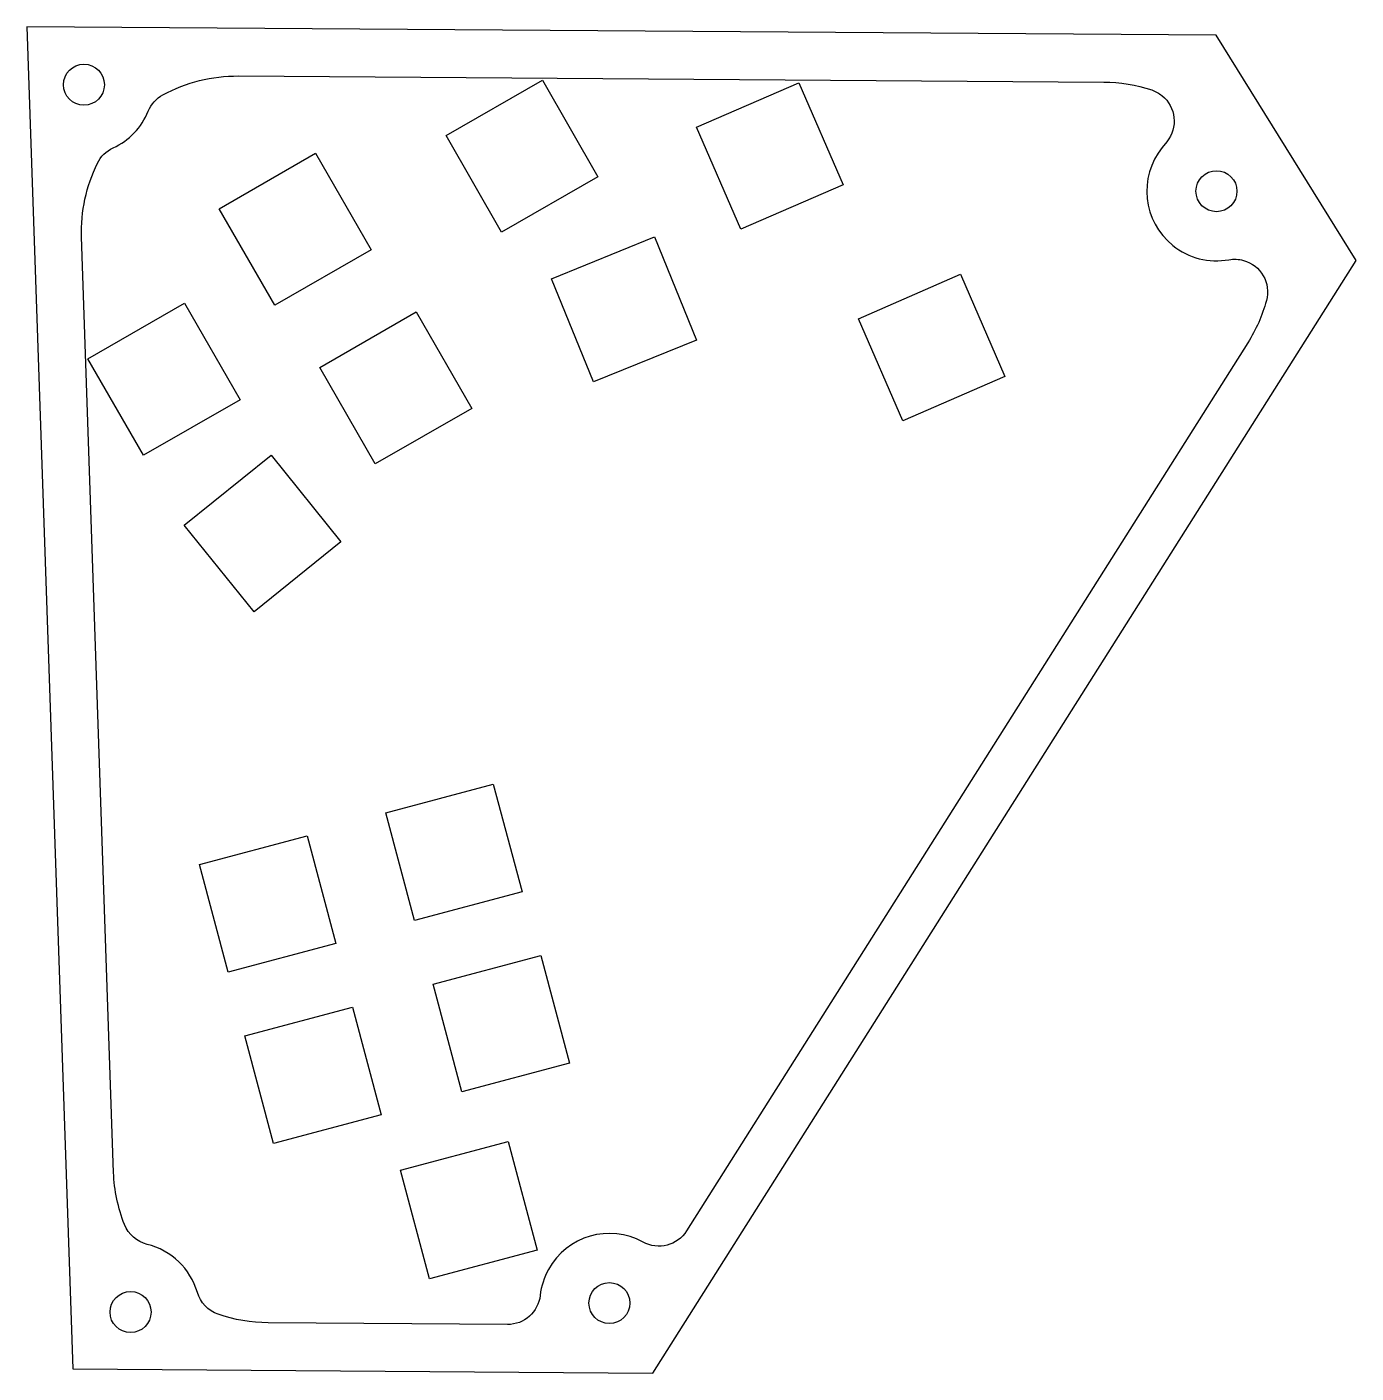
# Model space of a CAD drawing. Header units: inches. Extents: x 0.55 to 6.92, y 0.78 to 7.23.
import ezdxf

# ---------------------------------------------------------------- set-up
doc = ezdxf.new("R2010")
doc.units = ezdxf.units.IN
doc.header["$MEASUREMENT"] = 0
doc.layers.add('Layer 1', color=7, linetype='Continuous', lineweight=0)

# ---------------------------------------------------------------- blocks, each defined once
blk = doc.blocks.new('Block_0')
at = {"layer": 'Layer 1', "color": 18, "lineweight": 25, "true_color": 0x000000}
blk.add_lwpolyline([(2.8106, -0.0239), (3.0303, -6.4546), (5.8106, -6.4743), (9.18, -1.143), (8.5092, -0.0642)], close=True, dxfattribs=at)
for centre in [(3.0836, -0.3008), (8.5111, -0.811), (5.6021, -6.1389), (3.3072, -6.1817)]:
    blk.add_circle(centre, 0.0982, dxfattribs=at)
blk.add_open_spline([(3.6275, -6.0878), (3.6418, -6.1366), (3.6787, -6.1754), (3.7267, -6.1921), (3.8038, -6.2189), (3.8849, -6.2329), (3.9666, -6.2335), (3.9666, -6.2335), (5.1131, -6.2415), (5.1131, -6.2415), (5.1935, -6.2421), (5.2614, -6.1818), (5.2703, -6.1019), (5.2752, -6.0583), (5.2886, -6.0161), (5.3097, -5.9777), (5.3987, -5.8162), (5.6018, -5.7575), (5.7632, -5.8465), (5.836, -5.8866), (5.9274, -5.8631), (5.9718, -5.7928), (5.9718, -5.7928), (8.6613, -1.5374), (8.6613, -1.5374), (8.7008, -1.4749), (8.7308, -1.4068), (8.7503, -1.3354), (8.7732, -1.2517), (8.7239, -1.1653), (8.6402, -1.1424), (8.6176, -1.1363), (8.5938, -1.1352), (8.5707, -1.1394), (8.4753, -1.1567), (8.377, -1.1317), (8.3015, -1.0708), (8.158, -0.955), (8.1355, -0.7448), (8.2513, -0.6013), (8.2513, -0.6013), (8.2735, -0.5739), (8.2735, -0.5739), (8.3279, -0.5063), (8.3174, -0.4074), (8.2498, -0.353), (8.2352, -0.3412), (8.2186, -0.3321), (8.2007, -0.3261), (8.1265, -0.3015), (8.049, -0.2887), (7.9708, -0.2881), (7.9708, -0.2881), (3.8239, -0.2589), (3.8239, -0.2589), (3.6978, -0.258), (3.5736, -0.2891), (3.4627, -0.3492), (3.431, -0.3665), (3.4061, -0.3942), (3.3924, -0.4276), (3.3603, -0.5056), (3.3, -0.5685), (3.2235, -0.6039), (3.1907, -0.619), (3.1641, -0.645), (3.1482, -0.6775), (3.0946, -0.7873), (3.0687, -0.9085), (3.0729, -1.0305), (3.0729, -1.0305), (3.2261, -5.5128), (3.2261, -5.5128), (3.229, -5.5986), (3.2467, -5.6832), (3.2784, -5.763), (3.2972, -5.8102), (3.3376, -5.8454), (3.3869, -5.8575), (3.5024, -5.8859), (3.5941, -5.9737), (3.6275, -6.0878)], degree=3, knots=[0, 0, 0, 0, 1, 1, 1, 2, 2, 2, 3, 3, 3, 4, 4, 4, 5, 5, 5, 6, 6, 6, 7, 7, 7, 8, 8, 8, 9, 9, 9, 10, 10, 10, 11, 11, 11, 12, 12, 12, 13, 13, 13, 14, 14, 14, 15, 15, 15, 16, 16, 16, 17, 17, 17, 18, 18, 18, 19, 19, 19, 20, 20, 20, 21, 21, 21, 22, 22, 22, 23, 23, 23, 24, 24, 24, 25, 25, 25, 26, 26, 26, 27, 27, 27, 27], dxfattribs=at)
blk.add_open_spline([(3.6275, -6.0878), (3.6418, -6.1366), (3.6787, -6.1754), (3.7267, -6.1921), (3.8038, -6.2189), (3.8849, -6.2329), (3.9666, -6.2335), (3.9666, -6.2335), (5.1131, -6.2415), (5.1131, -6.2415), (5.1935, -6.2421), (5.2614, -6.1818), (5.2703, -6.1019), (5.2752, -6.0583), (5.2886, -6.0161), (5.3097, -5.9777), (5.3987, -5.8162), (5.6018, -5.7575), (5.7632, -5.8465), (5.836, -5.8866), (5.9274, -5.8631), (5.9718, -5.7928), (5.9718, -5.7928), (8.6613, -1.5374), (8.6613, -1.5374), (8.7008, -1.4749), (8.7308, -1.4068), (8.7503, -1.3354), (8.7732, -1.2517), (8.7239, -1.1653), (8.6402, -1.1424), (8.6176, -1.1363), (8.5938, -1.1352), (8.5707, -1.1394), (8.4753, -1.1567), (8.377, -1.1317), (8.3015, -1.0708), (8.158, -0.955), (8.1355, -0.7448), (8.2513, -0.6013), (8.2513, -0.6013), (8.2735, -0.5739), (8.2735, -0.5739), (8.3279, -0.5063), (8.3174, -0.4074), (8.2498, -0.353), (8.2352, -0.3412), (8.2186, -0.3321), (8.2007, -0.3261), (8.1265, -0.3015), (8.049, -0.2887), (7.9708, -0.2881), (7.9708, -0.2881), (3.8239, -0.2589), (3.8239, -0.2589), (3.6978, -0.258), (3.5736, -0.2891), (3.4627, -0.3492), (3.431, -0.3665), (3.4061, -0.3942), (3.3924, -0.4276), (3.3603, -0.5056), (3.3, -0.5685), (3.2235, -0.6039), (3.1907, -0.619), (3.1641, -0.645), (3.1482, -0.6775), (3.0946, -0.7873), (3.0687, -0.9085), (3.0729, -1.0305), (3.0729, -1.0305), (3.2261, -5.5128), (3.2261, -5.5128), (3.229, -5.5986), (3.2467, -5.6832), (3.2784, -5.763), (3.2972, -5.8102), (3.3376, -5.8454), (3.3869, -5.8575), (3.5024, -5.8859), (3.5941, -5.9737), (3.6275, -6.0878)], degree=3, knots=[0, 0, 0, 0, 1, 1, 1, 2, 2, 2, 3, 3, 3, 4, 4, 4, 5, 5, 5, 6, 6, 6, 7, 7, 7, 8, 8, 8, 9, 9, 9, 10, 10, 10, 11, 11, 11, 12, 12, 12, 13, 13, 13, 14, 14, 14, 15, 15, 15, 16, 16, 16, 17, 17, 17, 18, 18, 18, 19, 19, 19, 20, 20, 20, 21, 21, 21, 22, 22, 22, 23, 23, 23, 24, 24, 24, 25, 25, 25, 26, 26, 26, 27, 27, 27, 27], dxfattribs=at)

msp = doc.modelspace()

# ---------------------------------------------------------------- linework, layer by layer
at = {"layer": 'Layer 1', "color": 18, "lineweight": 25, "true_color": 0x000000}
for points in [[(3.2906, 6.517), (2.8276, 6.2519), (2.5625, 6.7149), (3.0255, 6.98)], [(3.7634, 6.7547), (4.253, 6.9668), (4.4651, 6.4772), (3.9755, 6.2651)], [(1.9377, 6.6294), (2.2039, 6.167), (1.7415, 5.9008), (1.4753, 6.3632)], [(3.0681, 6.0274), (3.5623, 6.2285), (3.7634, 5.7344), (3.2693, 5.5332)], [(5.0277, 6.0493), (5.2409, 5.5602), (4.7518, 5.347), (4.5386, 5.8361)], [(0.8468, 5.6446), (1.3092, 5.9108), (1.5754, 5.4484), (1.113, 5.1822)], [(2.4199, 5.869), (2.686, 5.4066), (2.2236, 5.1404), (1.9574, 5.6028)], [(1.3084, 4.8476), (1.724, 5.1822), (2.0586, 4.7666), (1.643, 4.432)], [(2.411, 2.9527), (2.2736, 3.4683), (2.7891, 3.6057), (2.9266, 3.0901)], [(1.3815, 3.2206), (1.897, 3.358), (2.0345, 2.8424), (1.5189, 2.705)], [(3.0168, 2.7847), (3.1542, 2.2692), (2.6387, 2.1318), (2.5013, 2.6473)], [(2.1141, 2.5377), (2.2516, 2.0222), (1.736, 1.8847), (1.5986, 2.4003)], [(2.3447, 1.7563), (2.8603, 1.8938), (2.9992, 1.3726), (2.4837, 1.2352)]]:
    msp.add_lwpolyline(points, close=True, dxfattribs=at)

# ---------------------------------------------------------------- block references
at = {"layer": 'Layer 1'}
msp.add_blockref('Block_0', (-2.2565, 7.2585), dxfattribs=at)

doc.saveas('drawing.dxf')
